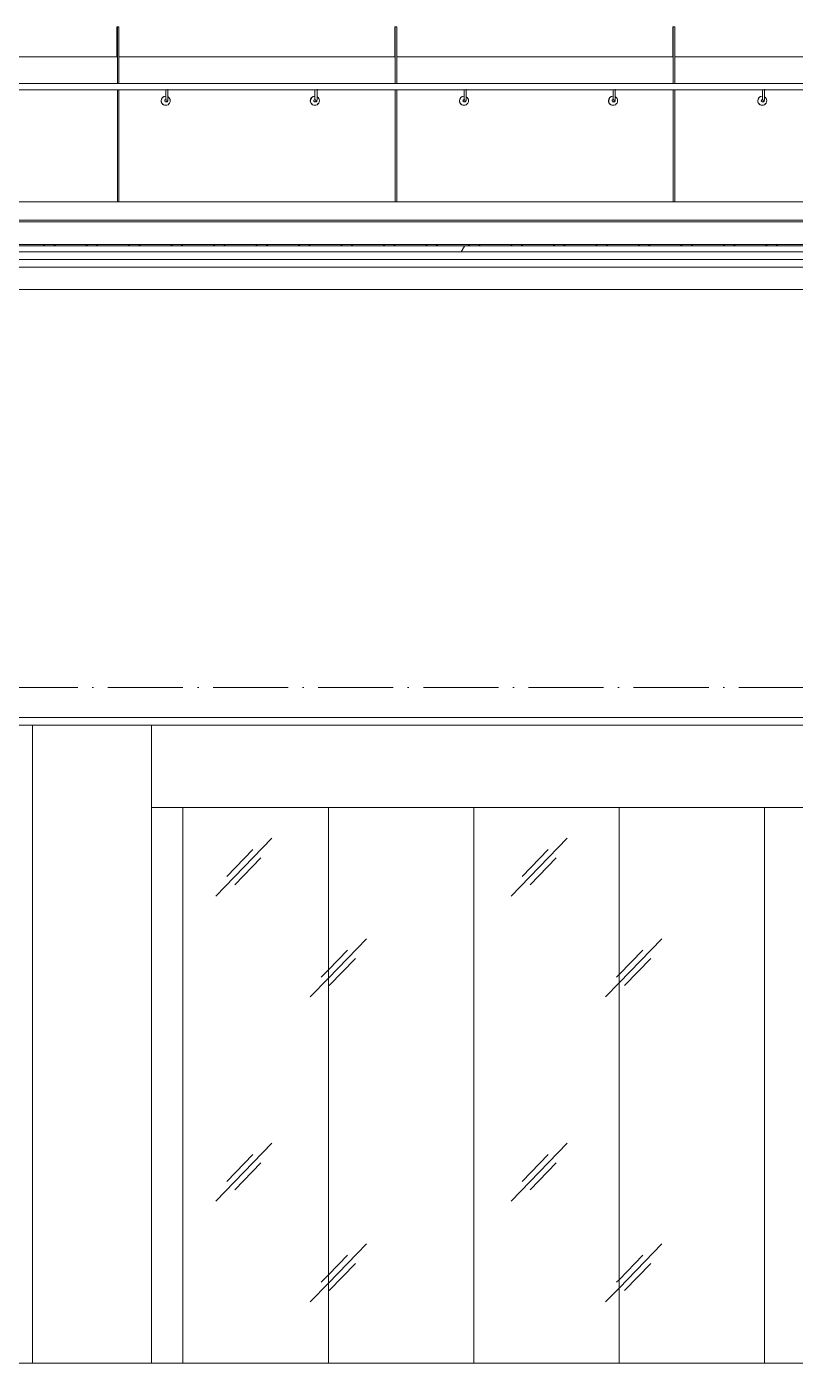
# Model space of a CAD drawing. Header units: millimetres. Extents: x -12680 to 112808, y -16580 to 93550.
# Drawn here: x 49090 to 54206, y 11000 to 19900 of the extents above; entities that cross this region are included whole.
import ezdxf

# ---------------------------------------------------------------- set-up
doc = ezdxf.new("R2010")
doc.units = ezdxf.units.MM
doc.linetypes.add('Grid Line', pattern=[14, 10, -2, 0, -2])
for name, color, linetype, lineweight in [('A-FLOR-MCUT', 3, 'Continuous', 9), ('KINH', 152, 'Continuous', 5), ('NET CAT', 3, 'Continuous', 5), ('NET CATConcrete', 3, 'Continuous', 5), ('NET THAY 1', 41, 'Continuous', 5), ('NET THAY 2', 55, 'Continuous', 5), ('NET-CAT', 3, 'Continuous', 9), ('NET-THAY', 2, 'Continuous', 15), ('TRUC', 225, 'Continuous', 5)]:
    doc.layers.add(name, color=color, linetype=linetype, lineweight=lineweight)
pattern_1 = [(45.938, (40640.5, 40601.6), (-0.007, 2032), [249.54, -2578.24]), (45.938, (40587.1, 40656.7), (-0.007, 2032), [249.54, -2578.24]), (45.938, (40513.7, 40525.7), (-0.007, 2032), [537.48, -2290.3]), (45.938, (39303.2, 41963), (-0.007, 2032), [249.54, -2578.24]), (45.938, (39249.8, 42018.2), (-0.007, 2032), [249.54, -2578.24]), (45.938, (39176.4, 41887.1), (-0.007, 2032), [537.48, -2290.3])]

# ---------------------------------------------------------------- blocks, each defined once
blk = doc.blocks.new('System Panel - Glazed-V227-MẶT CẮT B-B')
at = {"layer": 'KINH'}
h = blk.add_hatch(dxfattribs=at)
h.set_pattern_fill('FP_27', color=256, style=0, pattern_type=2)
h.set_pattern_definition(pattern_1)
h.paths.add_polyline_path([(49932.7, 11000), (50129.8, 11000), (50129.8, 14700), (49921.3, 14700), (49921.3, 11000)], flags=0)
at = {"layer": 'KINH', "color": 7}
blk.add_line((50129.8, 11000), (50129.8, 14700), dxfattribs=at)
blk = doc.blocks.new('System Panel - Glazed-V228-MẶT CẮT B-B')
at = {"layer": 'KINH'}
h = blk.add_hatch(dxfattribs=at)
h.set_pattern_fill('FP_27', color=256, style=0, pattern_type=2)
h.set_pattern_definition(pattern_1)
h.paths.add_polyline_path([(51097.6, 11000), (51097.6, 14700), (50129.8, 14700), (50129.8, 11000)], flags=0)
at = {"layer": 'KINH', "color": 7}
for p, q in [((50129.8, 14700), (50129.8, 11000)), ((51097.6, 11000), (51097.6, 14700))]:
    blk.add_line(p, q, dxfattribs=at)
blk = doc.blocks.new('System Panel - Glazed-V229-MẶT CẮT B-B')
at = {"layer": 'KINH'}
h = blk.add_hatch(dxfattribs=at)
h.set_pattern_fill('FP_27', color=256, style=0, pattern_type=2)
h.set_pattern_definition(pattern_1)
h.paths.add_polyline_path([(52065.4, 11000), (52065.4, 14700), (51097.6, 14700), (51097.6, 11000)], flags=0)
at = {"layer": 'KINH', "color": 7}
for p, q in [((51097.6, 14700), (51097.6, 11000)), ((52065.4, 11000), (52065.4, 14700))]:
    blk.add_line(p, q, dxfattribs=at)
blk = doc.blocks.new('System Panel - Glazed-V230-MẶT CẮT B-B')
at = {"layer": 'KINH'}
h = blk.add_hatch(dxfattribs=at)
h.set_pattern_fill('FP_27', color=256, style=0, pattern_type=2)
h.set_pattern_definition(pattern_1)
h.paths.add_polyline_path([(53033.2, 11000), (53033.2, 14700), (52065.4, 14700), (52065.4, 11000)], flags=0)
at = {"layer": 'KINH', "color": 7}
for p, q in [((52065.4, 14700), (52065.4, 11000)), ((53033.2, 11000), (53033.2, 14700))]:
    blk.add_line(p, q, dxfattribs=at)
blk = doc.blocks.new('System Panel - Glazed-V231-MẶT CẮT B-B')
at = {"layer": 'KINH'}
h = blk.add_hatch(dxfattribs=at)
h.set_pattern_fill('FP_27', color=256, style=0, pattern_type=2)
h.set_pattern_definition(pattern_1)
h.paths.add_polyline_path([(53615.7, 11000), (54001, 11000), (54001, 14700), (53033.2, 14700), (53033.2, 11000)], flags=0)
at = {"layer": 'KINH', "color": 7}
for p, q in [((53033.2, 14700), (53033.2, 11000)), ((54001, 11000), (54001, 14700))]:
    blk.add_line(p, q, dxfattribs=at)
blk = doc.blocks.new('System Panel - Glazed-V232-MẶT CẮT B-B')
at = {"layer": 'KINH'}
h = blk.add_hatch(dxfattribs=at)
h.set_pattern_fill('FP_27', color=256, style=0, pattern_type=2)
h.set_pattern_definition(pattern_1)
h.paths.add_polyline_path([(54968.7, 11000), (54968.7, 14700), (54001, 14700), (54001, 11000)], flags=0)
at = {"layer": 'KINH', "color": 7}
for p, q in [((54001, 14700), (54001, 11000)), ((54968.7, 11000), (54968.7, 14700))]:
    blk.add_line(p, q, dxfattribs=at)
blk = doc.blocks.new('ALC1807-ASCENT PLAZA-TANG 1_2_rvt-1-MẶT CẮT B-B')
at = {"layer": 'NET-CAT', "lineweight": 15}
blk.add_line((83537.5, 11000), (26040.5, 11000), dxfattribs=at)
at = {"color": 250, "lineweight": 9}
for name in ['System Panel - Glazed-V227-MẶT CẮT B-B', 'System Panel - Glazed-V228-MẶT CẮT B-B', 'System Panel - Glazed-V229-MẶT CẮT B-B', 'System Panel - Glazed-V230-MẶT CẮT B-B', 'System Panel - Glazed-V231-MẶT CẮT B-B', 'System Panel - Glazed-V232-MẶT CẮT B-B']:
    blk.add_blockref(name, (0, 0), dxfattribs=at)
blk = doc.blocks.new('Railing - NBS_RailInfillPnl_Post-V272-MẶT CẮT B-B')
at = {"layer": 'NET THAY 2', "color": 7}
for p, q in [((49689.8, 19900), (49689.8, 19700)), ((49692.9, 19900), (49689.8, 19900)), ((49692.9, 19521), (49692.9, 19900)), ((49692.9, 19900), (49702.8, 19900)), ((49702.8, 19900), (49702.8, 19521)), ((49692.9, 18735), (49692.9, 19478.8)), ((49702.8, 19478.8), (49702.8, 18735))]:
    blk.add_line(p, q, dxfattribs=at)
blk = doc.blocks.new('Railing - NBS_RailInfillPnl_Post-V273-MẶT CẮT B-B')
at = {"layer": 'NET THAY 2', "color": 7}
for p, q in [((51540.3, 19900), (51540.3, 19700)), ((51543.4, 19900), (51540.3, 19900)), ((51543.4, 19520.5), (51543.4, 19900)), ((51543.4, 19900), (51553.3, 19900)), ((51553.3, 19900), (51553.3, 19520.5)), ((51543.4, 18735), (51543.4, 19479.5)), ((51553.3, 19479.5), (51553.3, 18735))]:
    blk.add_line(p, q, dxfattribs=at)
blk = doc.blocks.new('Railing - Railing-863874-MẶT CẮT B-B')
at = {"layer": 'NET THAY 1', "color": 7}
for p, q in [((57698.3, 18735), (45998.8, 18735)), ((57679.2, 18612), (46005.3, 18612))]:
    blk.add_line(p, q, dxfattribs=at)
for name, p in [('Railing - NBS_RailInfillPnl_Post-V272-MẶT CẮT B-B', (0, 0)), ('Railing - NBS_RailInfillPnl_Post-V273-MẶT CẮT B-B', (0, 0)), ('Railing - NBS_RailInfillPnl_Post-V273-MẶT CẮT B-B', (1850.5, 0))]:
    blk.add_blockref(name, p)
blk = doc.blocks.new('Top Rail Type - Top Rail_Internal_-863880-MẶT CẮT B-B')
at = {"layer": 'NET THAY 1', "color": 7}
for p, q in [((47852.3, 19700), (49692.9, 19700)), ((49702.8, 19700), (51543.4, 19700)), ((51553.3, 19700), (53393.9, 19700)), ((53403.9, 19700), (55244.5, 19700))]:
    blk.add_line(p, q, dxfattribs=at)
blk = doc.blocks.new('Handrail Type - Handrail_Internal_-863891-MẶT CẮT B-B')
at = {"layer": 'NET THAY 1', "color": 7}
for p, q in [((57698.3, 19521.2), (46004.9, 19521.2)), ((46004.9, 19478.8), (57698.3, 19478.8))]:
    blk.add_line(p, q, dxfattribs=at)
blk = doc.blocks.new('ALB-RAILING 32 - ALB-BALUSTER-V280-MẶT CẮT B-B')
at = {"layer": 'NET THAY 1', "color": 7}
for p, q in [((53986.7, 19436.8), (53985.8, 19436.8)), ((53992.4, 19413.8), (53986.7, 19413.8)), ((53987.2, 19481.6), (53987.2, 19421.8)), ((54001.2, 19421.8), (54001.2, 19483.8)), ((53985.8, 19376.8), (53986.7, 19376.8)), ((53986.7, 19399.8), (53992.4, 19399.8))]:
    blk.add_line(p, q, dxfattribs=at)
at = {"layer": 'NET THAY 1', "color": 7, "flags": 128}
for points in [[(53986.4, 19409.9), (53986.4, 19409.9), (53986.4, 19410), (53986.5, 19410.1), (53986.5, 19410.3), (53986.5, 19410.5), (53986.6, 19410.7), (53986.6, 19411), (53986.7, 19411.3), (53986.7, 19411.6), (53986.7, 19411.9), (53986.8, 19412.3), (53986.8, 19412.7), (53986.9, 19413.1), (53986.9, 19413.5), (53986.9, 19413.9), (53987, 19414.4), (53987, 19414.9), (53987, 19415.3), (53987.1, 19415.8), (53987.1, 19416.4), (53987.1, 19416.9), (53987.1, 19417.4), (53987.2, 19417.9), (53987.2, 19418.5), (53987.2, 19419), (53987.2, 19419.6), (53987.2, 19420.1), (53987.2, 19420.7), (53987.2, 19421.3), (53987.2, 19421.8)], [(53992.4, 19399.8), (53994.7, 19400.2), (53996.5, 19401), (53997.6, 19402), (53998.4, 19402.8), (53998.8, 19403.6), (53999.2, 19404.2), (53999.4, 19404.7), (53999.6, 19405.2), (53999.7, 19405.6), (53999.9, 19406.1), (54000, 19406.5), (54000.1, 19406.9), (54000.2, 19407.4), (54000.3, 19407.8), (54000.3, 19408.2), (54000.4, 19408.7), (54000.5, 19409.1), (54000.6, 19409.6), (54000.6, 19410.1), (54000.7, 19410.5), (54000.7, 19411), (54000.8, 19411.6), (54000.8, 19412.1), (54000.9, 19412.6), (54000.9, 19413.2), (54001, 19413.7), (54001, 19414.3), (54001, 19414.9), (54001.1, 19415.4), (54001.1, 19416), (54001.1, 19416.6), (54001.1, 19417.2), (54001.2, 19417.9), (54001.2, 19418.5), (54001.2, 19419.1), (54001.2, 19419.7), (54001.2, 19420.4), (54001.2, 19421), (54001.2, 19421.6), (54001.2, 19421.8)]]:
    blk.add_lwpolyline(points, dxfattribs=at)
at = {"layer": 'NET THAY 1', "color": 7}
for centre, major_axis, start_param, end_param in [((53985.8, 19406.8), (0, 30), 0, 1.570796), ((53985.8, 19406.8), (0, 30), 1.570796, 3.403392), ((53986.7, 19406.8), (0, 30), 0, 1.570796), ((53986.7, 19406.8), (0, 30), 1.570796, 4.712389), ((53986.7, 19406.8), (0, 7), 0, 3.141593), ((53986.7, 19406.8), (0, 7), 6.021386, 6.283185), ((53986.7, 19406.8), (0, 7), 3.141593, 4.974188), ((53985.8, 19406.8), (0, 30), 5.60842, 5.759587), ((53986.7, 19406.8), (0, 30), 4.712389, 5.759587), ((53985.8, 19406.8), (0, 30), 3.821649, 4.032332)]:
    blk.add_ellipse(centre, major_axis=major_axis, ratio=0.992878, start_param=start_param, end_param=end_param, dxfattribs=at)
blk = doc.blocks.new('ALB-RAILING 32 - ALB-BALUSTER-V281-MẶT CẮT B-B')
at = {"layer": 'NET THAY 1', "color": 7}
for p, q in [((50015.2, 19436.8), (50014.3, 19436.8)), ((50020.9, 19413.8), (50015.2, 19413.8)), ((50015.7, 19481.6), (50015.7, 19421.8)), ((50029.7, 19479.3), (50029.7, 19483.8)), ((50029.7, 19421.8), (50029.7, 19479.1)), ((50014.3, 19376.8), (50015.2, 19376.8)), ((50015.2, 19399.8), (50020.9, 19399.8))]:
    blk.add_line(p, q, dxfattribs=at)
at = {"layer": 'NET THAY 1', "color": 7, "flags": 128}
for points in [[(50014.9, 19409.9), (50014.9, 19409.9), (50014.9, 19410), (50014.9, 19410.1), (50015, 19410.3), (50015, 19410.5), (50015.1, 19410.7), (50015.1, 19411), (50015.1, 19411.3), (50015.2, 19411.6), (50015.2, 19411.9), (50015.3, 19412.3), (50015.3, 19412.7), (50015.4, 19413.1), (50015.4, 19413.5), (50015.4, 19413.9), (50015.5, 19414.4), (50015.5, 19414.9), (50015.5, 19415.3), (50015.6, 19415.8), (50015.6, 19416.4), (50015.6, 19416.9), (50015.6, 19417.4), (50015.7, 19417.9), (50015.7, 19418.5), (50015.7, 19419), (50015.7, 19419.6), (50015.7, 19420.1), (50015.7, 19420.7), (50015.7, 19421.3), (50015.7, 19421.8)], [(50020.9, 19399.8), (50023.2, 19400.2), (50025, 19401), (50026.1, 19402), (50026.8, 19402.8), (50027.3, 19403.6), (50027.6, 19404.2), (50027.9, 19404.7), (50028.1, 19405.2), (50028.2, 19405.6), (50028.4, 19406.1), (50028.5, 19406.5), (50028.6, 19406.9), (50028.7, 19407.4), (50028.8, 19407.8), (50028.8, 19408.2), (50028.9, 19408.7), (50029, 19409.1), (50029, 19409.6), (50029.1, 19410.1), (50029.2, 19410.5), (50029.2, 19411), (50029.3, 19411.6), (50029.3, 19412.1), (50029.4, 19412.6), (50029.4, 19413.2), (50029.5, 19413.7), (50029.5, 19414.3), (50029.5, 19414.9), (50029.6, 19415.4), (50029.6, 19416), (50029.6, 19416.6), (50029.6, 19417.2), (50029.7, 19417.9), (50029.7, 19418.5), (50029.7, 19419.1), (50029.7, 19419.7), (50029.7, 19420.4), (50029.7, 19421), (50029.7, 19421.6), (50029.7, 19421.8)]]:
    blk.add_lwpolyline(points, dxfattribs=at)
at = {"layer": 'NET THAY 1', "color": 7}
for centre, major_axis, start_param, end_param in [((50014.3, 19406.8), (0, 30), 0, 1.570796), ((50014.3, 19406.8), (0, 30), 1.570796, 3.403392), ((50015.2, 19406.8), (0, 30), 0, 1.570796), ((50015.2, 19406.8), (0, 30), 1.570796, 4.712389), ((50015.2, 19406.8), (0, 7), 0, 3.141593), ((50015.2, 19406.8), (0, 7), 6.021386, 6.283185), ((50015.2, 19406.8), (0, 7), 3.141593, 4.974188), ((50014.3, 19406.8), (0, 30), 5.60842, 5.759587), ((50015.2, 19406.8), (0, 30), 4.712389, 5.759587), ((50014.3, 19406.8), (0, 30), 3.821649, 4.032332)]:
    blk.add_ellipse(centre, major_axis=major_axis, ratio=0.992878, start_param=start_param, end_param=end_param, dxfattribs=at)
blk = doc.blocks.new('ALC1807-ASCENT PLAZA-TANG DIEN HINH_rvt-1-MẶT CẮT B-B')
at = {"layer": 'NET CAT'}
h = blk.add_hatch(dxfattribs=at)
h.set_pattern_fill('FP_52', style=0, pattern_type=2)
h.set_pattern_definition([(45, (41462.07, 40400), (-141.4214, 141.4214), []), (135, (41462.07, 40400), (-141.4214, -141.4214), [])])
h.paths.add_polyline_path([(57759.2, 18440), (58077.8, 18440), (58077.8, 18450), (40990.5, 18450), (40990.5, 18440), (57298.8, 18440)], flags=0)
h = blk.add_hatch(dxfattribs=at)
h.set_pattern_fill('FP_51', style=0, pattern_type=2)
h.set_pattern_definition([(0, (41462.07, 40400), (1625.6, 406.4), [67.056, -1152.144, 67.056, -1152.144, -6502.4]), (0, (41462.07, 40400), (1625.6, 406.4), [-2438.4, 67.056, -2371.344, 67.056, -1152.144, -2844.8]), (0, (41462.07, 40400), (1625.6, 406.4), [-6096, 67.056, -745.744, 67.056, -1964.944]), (120, (42071.68, 40603.2), (-1164.753, 1204.611), [67.056, -1152.144, 67.056, -7654.544]), (120, (42071.68, 40603.2), (-1164.753, 1204.611), [-1286.256, -1152.144, 67.056, -2371.344, -4064]), (120, (42071.68, 40603.2), (-1164.753, 1204.611), [-4876.8, 67.056, -1152.144, 67.056, -2777.744]), (120, (42071.68, 40603.2), (-1164.753, 1204.611), [-6163.056, -745.744, 67.056, -1964.944]), (240, (42274.88, 41416), (-460.847, -1611.011), [67.056, -1152.144, 67.056, -7654.544]), (240, (42274.88, 41416), (-460.847, -1611.011), [-1286.256, -1152.144, 67.056, -2371.344, -4064]), (240, (42274.88, 41416), (-460.847, -1611.011), [-4876.8, 67.056, -1152.144, 67.056, -2777.744]), (240, (42274.88, 41416), (-460.847, -1611.011), [-6163.056, -745.744, 67.056, -1964.944])])
h.paths.add_polyline_path([(57759.2, 18400), (58077.8, 18400), (58077.8, 18440), (40990.5, 18440), (40990.5, 18400), (57298.8, 18400)], flags=0)
at = {"layer": 'A-FLOR-MCUT', "color": 250}
blk.add_line((58077.8, 18440), (40990.5, 18440), dxfattribs=at)
at = {"layer": 'NET-CAT', "color": 10, "lineweight": 15}
for p, q in [((58077.8, 18450), (40990.5, 18450)), ((40990.5, 18400), (58077.8, 18400))]:
    blk.add_line(p, q, dxfattribs=at)
at = {"layer": 'NET-THAY', "color": 10}
for p, q in [((57175.2, 18600), (46009.5, 18600)), ((43106.1, 15300), (57175.2, 15300))]:
    blk.add_line(p, q, dxfattribs=at)
at = {"layer": 'NET-THAY', "color": 250, "lineweight": 9}
blk.add_line((44000.7, 18350), (57561.5, 18350), dxfattribs=at)
at = {"color": 10, "lineweight": 15}
for name, p in [('Railing - Railing-863874-MẶT CẮT B-B', (0, 0)), ('Top Rail Type - Top Rail_Internal_-863880-MẶT CẮT B-B', (0, 0)), ('Handrail Type - Handrail_Internal_-863891-MẶT CẮT B-B', (0, 0)), ('ALB-RAILING 32 - ALB-BALUSTER-V281-MẶT CẮT B-B', (0, 0)), ('ALB-RAILING 32 - ALB-BALUSTER-V280-MẶT CẮT B-B', (-2978.6, 0)), ('ALB-RAILING 32 - ALB-BALUSTER-V280-MẶT CẮT B-B', (-1985.8, 0)), ('ALB-RAILING 32 - ALB-BALUSTER-V280-MẶT CẮT B-B', (-992.9, 0)), ('ALB-RAILING 32 - ALB-BALUSTER-V280-MẶT CẮT B-B', (0, 0))]:
    blk.add_blockref(name, p, dxfattribs=at)

msp = doc.modelspace()

# ---------------------------------------------------------------- linework, layer by layer
at = {"layer": 'NET CAT'}
for p, q in [((49127, 11000), (49127, 15250)), ((49921.3, 15250), (49127, 15250)), ((49921.3, 15250), (49921.3, 11000))]:
    msp.add_line(p, q, dxfattribs=at)
at = {"layer": 'NET CATConcrete'}
msp.add_line((57968, 14700), (49921.3, 14700), dxfattribs=at)
at = {"layer": 'NET-CAT', "lineweight": 15}
for p, q in [((59085, 18300), (41000.5, 18300)), ((41000.5, 18150), (59085, 18150))]:
    msp.add_line(p, q, dxfattribs=at)
at = {"layer": 'NET-THAY', "lineweight": 9}
msp.add_line((59087.3, 15250), (40990.5, 15250), dxfattribs=at)
at = {"layer": 'TRUC', "linetype": 'Grid Line', "ltscale": 50}
for p, q in [((-12679, 18600), (108517.8, 18600)), ((-12679, 15500), (108517.8, 15500)), ((-12679, 11000), (108517.8, 11000))]:
    msp.add_line(p, q, dxfattribs=at)

# ---------------------------------------------------------------- block references
at = {"lineweight": 5}
for name in ['ALC1807-ASCENT PLAZA-TANG DIEN HINH_rvt-1-MẶT CẮT B-B', 'ALC1807-ASCENT PLAZA-TANG 1_2_rvt-1-MẶT CẮT B-B']:
    msp.add_blockref(name, (0, 0), dxfattribs=at)

doc.saveas('drawing.dxf')
